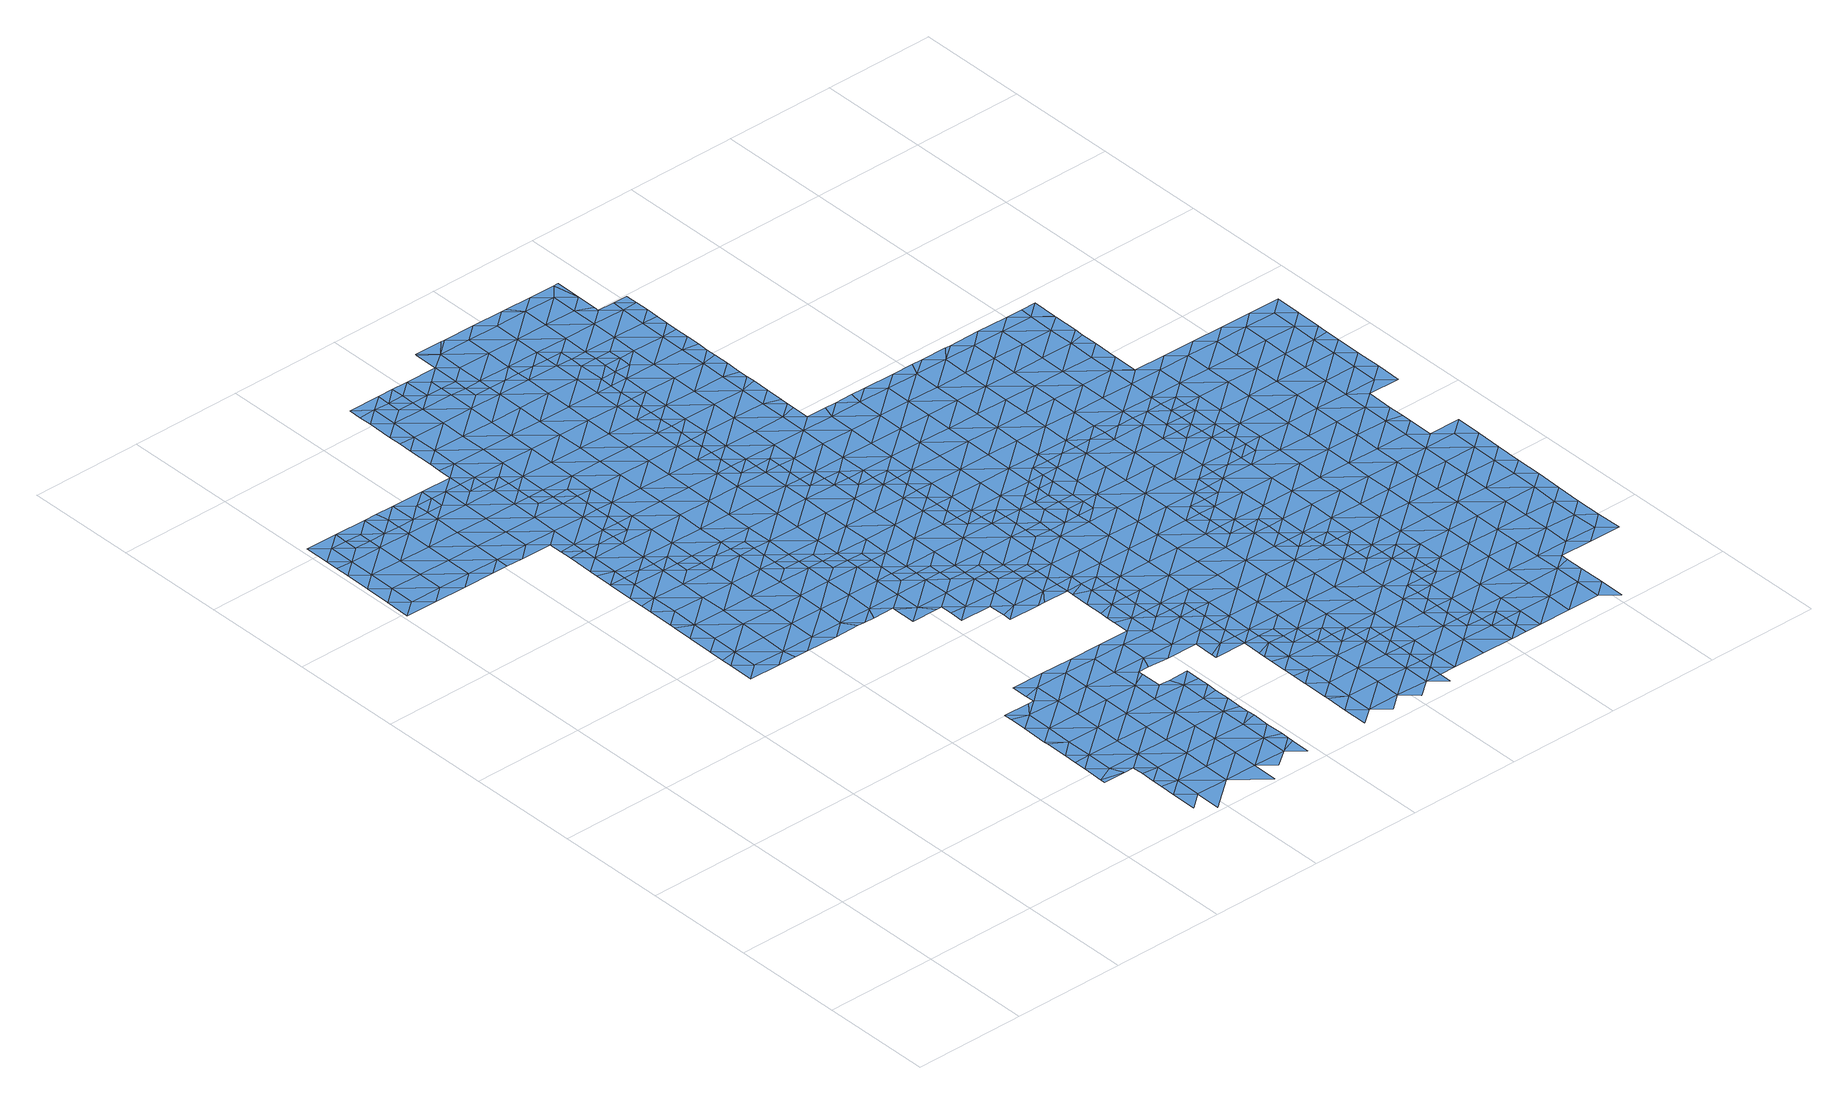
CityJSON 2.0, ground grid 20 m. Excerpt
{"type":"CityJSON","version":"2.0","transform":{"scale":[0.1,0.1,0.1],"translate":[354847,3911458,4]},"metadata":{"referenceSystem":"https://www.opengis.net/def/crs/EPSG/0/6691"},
"CityObjects":{
"waterbody1":{"type":"WaterBody","attributes":{"name":"7","class":"1140","function":"1","WaterBodyRiverFloodingRiskAttribute.description":"4","WaterBodyRiverFloodingRiskAttribute.rankOrg":"1","WaterBodyRiverFloodingRiskAttribute.adminType":"2","WaterBodyRiverFloodingRiskAttribute.scale":"L2"},"geometry":[{"type":"MultiSurface","lod":"1","boundaries":[[[0,1,2]],[[0,3,4]],[[1,5,2]],[[6,7,8]],[[1,0,4]],[[9,5,10]],[[9,2,5]],[[4,11,1]],[[10,12,13]],[[14,8,15]],[[13,12,16]],[[8,7,15]],[[17,14,15]],[[10,5,12]],[[18,5,1]],[[12,19,16]],[[16,19,20]],[[21,22,11]],[[18,1,11]],[[21,17,22]],[[17,15,22]],[[7,23,24]],[[18,11,22]],[[25,26,27]],[[25,20,26]],[[15,7,24]],[[20,19,26]],[[28,29,5]],[[30,22,15]],[[28,5,18]],[[12,29,19]],[[12,5,29]],[[26,31,27]],[[32,15,24]],[[19,33,26]],[[30,15,32]],[[34,31,26]],[[18,22,30]],[[35,28,18]],[[19,29,36]],[[33,19,36]],[[26,33,34]],[[37,32,24]],[[38,18,30]],[[39,29,28]],[[40,30,32]],[[18,38,35]],[[24,41,42]],[[43,44,45]],[[43,34,44]],[[37,24,42]],[[34,33,44]],[[46,38,30]],[[28,35,39]],[[36,29,47]],[[40,32,37]],[[40,46,30]],[[47,29,39]],[[48,44,33]],[[38,49,35]],[[33,36,50]],[[45,44,51]],[[46,49,38]],[[52,53,42]],[[49,39,35]],[[50,36,47]],[[42,54,37]],[[48,33,50]],[[51,44,48]],[[40,37,54]],[[55,50,47]],[[42,53,54]],[[54,56,40]],[[40,57,46]],[[39,49,58]],[[47,39,55]],[[56,57,40]],[[57,49,46]],[[39,58,55]],[[53,59,54]],[[51,48,60]],[[61,53,62]],[[63,50,55]],[[53,61,59]],[[59,64,54]],[[49,65,58]],[[48,50,66]],[[64,67,54]],[[54,67,56]],[[68,65,49]],[[66,50,63]],[[55,58,69]],[[65,69,58]],[[49,57,68]],[[60,48,66]],[[70,57,56]],[[71,56,67]],[[63,55,72]],[[55,69,73]],[[56,71,70]],[[70,74,57]],[[72,55,73]],[[57,75,68]],[[65,76,69]],[[75,57,74]],[[77,66,63]],[[78,65,68]],[[60,66,79]],[[80,81,82]],[[83,68,75]],[[63,72,84]],[[85,84,72]],[[65,86,76]],[[68,83,78]],[[82,87,88]],[[89,86,65]],[[89,65,78]],[[77,63,84]],[[82,81,90]],[[87,82,90]],[[79,66,77]],[[85,91,84]],[[81,92,90]],[[93,87,90]],[[77,94,79]],[[95,77,84]],[[90,92,93]],[[95,84,91]],[[96,93,92]],[[97,98,99]],[[92,100,96]],[[77,101,94]],[[101,77,95]],[[96,102,93]],[[95,91,103]],[[104,105,98]],[[100,106,96]],[[97,104,98]],[[105,104,107]],[[108,109,110]],[[108,94,109]],[[111,95,103]],[[112,113,114]],[[94,101,109]],[[115,116,107]],[[104,115,107]],[[110,117,118]],[[113,111,114]],[[119,120,121]],[[96,106,102]],[[109,117,110]],[[95,122,101]],[[118,117,123]],[[124,109,101]],[[106,119,125]],[[126,127,116]],[[119,121,125]],[[128,104,97]],[[115,126,116]],[[95,111,129]],[[113,129,111]],[[117,130,123]],[[123,130,131]],[[127,126,132]],[[122,124,101]],[[112,133,113]],[[102,106,134]],[[106,125,134]],[[121,135,125]],[[97,136,137]],[[138,139,132]],[[140,141,109]],[[109,141,117]],[[142,143,102]],[[140,109,124]],[[144,115,104]],[[126,138,132]],[[95,129,122]],[[145,131,146]],[[138,147,139]],[[142,102,134]],[[143,142,148]],[[146,131,130]],[[133,149,113]],[[150,129,113]],[[141,151,117]],[[152,130,117]],[[151,152,117]],[[97,137,128]],[[153,154,155]],[[156,126,115]],[[153,157,154]],[[150,113,149]],[[158,159,133]],[[158,147,159]],[[160,124,122]],[[157,161,154]],[[162,146,130]],[[147,138,159]],[[154,163,155]],[[164,148,142]],[[165,166,129]],[[163,167,168]],[[125,135,169]],[[170,162,130]],[[104,128,144]],[[129,150,165]],[[170,130,152]],[[168,155,163]],[[122,129,166]],[[134,125,171]],[[172,133,159]],[[161,173,154]],[[122,174,160]],[[169,135,175]],[[138,126,156]],[[176,177,137]],[[171,125,169]],[[178,174,122]],[[142,134,171]],[[115,144,156]],[[179,180,181]],[[182,183,184]],[[122,166,178]],[[159,138,185]],[[182,167,183]],[[137,186,128]],[[187,172,159]],[[188,179,181]],[[164,142,189]],[[180,190,181]],[[167,163,183]],[[181,191,188]],[[154,192,163]],[[175,193,169]],[[191,173,194]],[[142,195,189]],[[159,185,187]],[[128,186,144]],[[196,138,156]],[[194,188,191]],[[195,142,171]],[[197,198,199]],[[185,138,196]],[[197,184,198]],[[200,172,187]],[[190,201,181]],[[184,183,198]],[[154,173,192]],[[202,183,163]],[[198,203,199]],[[137,177,186]],[[204,203,205]],[[186,206,144]],[[204,199,203]],[[144,207,156]],[[208,185,196]],[[173,191,192]],[[209,196,156]],[[210,202,163]],[[201,211,181]],[[212,213,214]],[[206,207,144]],[[210,163,192]],[[215,216,217]],[[218,213,201]],[[169,193,219]],[[218,214,213]],[[183,220,198]],[[217,216,221]],[[222,215,217]],[[207,209,156]],[[223,205,224]],[[225,226,177]],[[171,169,227]],[[189,195,228]],[[205,203,224]],[[229,223,224]],[[226,230,177]],[[177,230,186]],[[213,211,201]],[[219,193,231]],[[232,233,196]],[[234,192,191]],[[227,169,219]],[[232,196,209]],[[195,171,227]],[[198,220,203]],[[235,222,217]],[[236,222,235]],[[191,181,237]],[[208,196,233]],[[238,236,235]],[[239,240,241]],[[221,242,217]],[[243,229,244]],[[230,245,186]],[[212,246,213]],[[237,181,211]],[[229,224,244]],[[220,183,202]],[[245,247,186]],[[186,247,206]],[[241,248,249]],[[231,250,219]],[[251,243,252]],[[195,253,228]],[[254,224,203]],[[255,238,235]],[[256,238,255]],[[252,243,244]],[[257,256,255]],[[258,209,207]],[[241,240,248]],[[195,227,253]],[[210,192,234]],[[246,259,213]],[[260,242,261]],[[262,263,206]],[[206,263,207]],[[213,259,211]],[[191,237,234]],[[210,264,202]],[[261,249,260]],[[265,203,220]],[[266,267,246]],[[206,247,262]],[[224,254,244]],[[266,257,267]],[[249,248,260]],[[268,269,270]],[[240,271,248]],[[257,255,267]],[[244,272,252]],[[217,242,273]],[[274,255,235]],[[267,259,246]],[[250,268,275]],[[276,277,207]],[[235,217,278]],[[227,219,279]],[[268,270,275]],[[203,265,254]],[[207,263,276]],[[219,250,279]],[[258,207,277]],[[210,234,264]],[[280,272,244]],[[248,281,260]],[[242,260,273]],[[254,280,244]],[[278,217,273]],[[274,267,255]],[[227,282,253]],[[228,253,283]],[[248,271,281]],[[250,275,279]],[[270,284,275]],[[285,273,260]],[[211,259,286]],[[237,211,287]],[[202,264,288]],[[220,202,289]],[[290,285,260]],[[290,260,281]],[[274,235,278]],[[227,279,291]],[[234,237,287]],[[271,292,281]],[[289,202,288]],[[265,220,289]],[[293,259,267]],[[211,286,287]],[[264,234,294]],[[282,227,291]],[[295,294,234]],[[280,296,272]],[[297,279,275]],[[271,298,292]],[[299,296,284]],[[283,253,282]],[[300,275,284]],[[299,272,296]],[[301,293,267]],[[264,302,288]],[[303,302,264]],[[303,264,294]],[[301,267,274]],[[304,280,254]],[[305,281,292]],[[295,234,287]],[[306,273,285]],[[259,307,286]],[[308,283,282]],[[265,289,309]],[[302,310,288]],[[254,265,304]],[[311,289,288]],[[312,274,278]],[[298,313,292]],[[300,284,296]],[[314,313,298]],[[313,305,292]],[[297,275,300]],[[278,273,312]],[[291,279,297]],[[311,288,310]],[[265,309,304]],[[285,315,306]],[[312,273,306]],[[313,316,305]],[[294,295,317]],[[318,301,274]],[[319,289,311]],[[259,293,307]],[[308,282,320]],[[312,321,274]],[[309,289,322]],[[287,286,323]],[[322,289,319]],[[280,304,324]],[[296,280,325]],[[326,320,282]],[[291,297,327]],[[321,318,274]],[[282,291,326]],[[315,328,306]],[[295,287,323]],[[309,329,304]],[[330,309,322]],[[331,328,315]],[[301,318,293]],[[286,307,323]],[[300,296,325]],[[317,295,332]],[[326,291,327]],[[280,324,325]],[[309,330,329]],[[328,333,306]],[[334,324,304]],[[295,335,332]],[[312,306,333]],[[336,334,304]],[[336,304,329]],[[318,337,293]],[[293,338,307]],[[295,323,335]],[[327,297,339]],[[300,325,340]],[[297,300,341]],[[337,338,293]],[[342,326,327]],[[324,343,325]],[[335,344,332]],[[345,327,339]],[[341,300,340]],[[324,334,346]],[[307,347,323]],[[343,324,346]],[[342,327,345]],[[348,349,350]],[[339,297,341]],[[320,326,351]],[[352,340,325]],[[350,353,348]],[[312,333,354]],[[342,351,326]],[[355,325,343]],[[353,356,348]],[[321,312,357]],[[341,358,339]],[[348,359,349]],[[352,325,355]],[[359,360,361]],[[335,362,344]],[[333,363,354]],[[361,349,359]],[[312,354,357]],[[340,364,341]],[[365,366,367]],[[307,338,347]],[[351,342,368]],[[356,369,348]],[[370,340,352]],[[318,321,371]],[[372,362,335]],[[367,366,373]],[[374,365,367]],[[335,323,372]],[[375,376,377]],[[340,370,364]],[[363,378,354]],[[379,380,381]],[[371,321,357]],[[337,318,371]],[[380,360,359]],[[379,360,380]],[[372,323,347]],[[382,374,367]],[[383,374,382]],[[358,341,384]],[[384,341,364]],[[337,385,338]],[[386,383,382]],[[384,387,358]],[[373,388,367]],[[389,390,369]],[[391,348,369]],[[348,392,359]],[[393,381,380]],[[389,376,390]],[[394,385,337]],[[378,395,354]],[[385,347,338]],[[396,397,398]],[[376,375,390]],[[399,386,382]],[[396,400,397]],[[394,337,371]],[[400,401,397]],[[359,402,380]],[[403,382,367]],[[391,369,390]],[[404,388,405]],[[380,406,393]],[[407,362,372]],[[408,399,382]],[[404,398,397]],[[405,398,404]],[[409,395,378]],[[357,354,410]],[[385,411,347]],[[401,412,397]],[[348,391,392]],[[413,403,367]],[[367,388,413]],[[402,406,380]],[[414,415,416]],[[371,357,410]],[[417,415,418]],[[411,419,347]],[[417,416,415]],[[354,395,410]],[[419,407,372]],[[371,420,394]],[[388,404,413]],[[372,347,419]],[[359,392,402]],[[382,403,408]],[[415,421,418]],[[390,375,422]],[[409,423,395]],[[424,421,412]],[[424,418,421]],[[425,371,410]],[[391,390,422]],[[414,426,415]],[[394,427,385]],[[375,428,422]],[[391,429,392]],[[402,430,406]],[[397,412,431]],[[422,429,391]],[[432,413,404]],[[433,430,434]],[[420,371,425]],[[420,427,394]],[[423,435,395]],[[433,406,430]],[[404,397,436]],[[385,427,411]],[[437,408,438]],[[395,439,410]],[[419,440,407]],[[412,421,431]],[[408,403,438]],[[441,437,438]],[[442,402,392]],[[443,421,415]],[[397,431,436]],[[444,426,445]],[[446,403,413]],[[447,415,426]],[[445,434,444]],[[448,441,438]],[[449,435,423]],[[450,419,411]],[[434,430,444]],[[451,392,429]],[[432,404,436]],[[452,430,402]],[[446,438,403]],[[421,443,431]],[[453,450,411]],[[447,426,444]],[[395,435,439]],[[442,392,451]],[[440,419,454]],[[425,410,455]],[[425,456,420]],[[443,415,447]],[[411,427,453]],[[446,413,432]],[[457,444,430]],[[422,428,458]],[[459,436,431]],[[448,438,460]],[[449,461,435]],[[455,410,439]],[[443,462,431]],[[419,450,454]],[[446,463,438]],[[420,456,427]],[[452,402,442]],[[428,464,458]],[[462,459,431]],[[459,432,436]],[[438,463,460]],[[429,422,465]],[[435,466,439]],[[425,455,456]],[[465,422,458]],[[451,429,465]],[[466,435,461]],[[447,444,457]],[[427,467,453]],[[430,452,457]],[[468,458,464]],[[469,446,432]],[[470,454,450]],[[457,471,447]],[[472,468,464]],[[473,467,427]],[[447,474,443]],[[475,460,463]],[[473,427,456]],[[476,477,451]],[[453,478,450]],[[479,469,432]],[[469,463,446]],[[466,461,480]],[[451,465,476]],[[479,432,459]],[[442,451,477]],[[442,481,452]],[[482,465,458]],[[468,482,458]],[[443,483,462]],[[455,484,456]],[[463,485,475]],[[439,466,486]],[[477,481,442]],[[455,439,484]],[[470,450,487]],[[447,471,474]],[[480,488,466]],[[484,439,486]],[[452,489,457]],[[490,476,465]],[[491,485,463]],[[492,493,494]],[[493,495,496]],[[456,497,473]],[[498,490,465]],[[453,467,478]],[[496,494,493]],[[487,450,478]],[[465,482,498]],[[499,471,457]],[[443,474,483]],[[491,463,469]],[[459,462,500]],[[501,486,466]],[[497,456,484]],[[502,495,493]],[[489,499,457]],[[490,503,476]],[[479,459,500]],[[452,481,489]],[[492,504,493]],[[462,483,500]],[[476,505,477]],[[491,506,485]],[[466,488,507]],[[508,509,473]],[[510,487,478]],[[511,507,488]],[[512,485,506]],[[505,481,477]],[[473,497,508]],[[474,471,499]],[[467,473,509]],[[504,513,493]],[[467,514,478]],[[515,512,506]],[[502,493,513]],[[506,516,515]],[[509,514,467]],[[479,500,517]],[[466,507,501]],[[469,479,518]],[[519,503,490]],[[520,516,504]],[[505,476,503]],[[520,515,516]],[[484,486,521]],[[514,510,478]],[[491,469,518]],[[511,522,507]],[[479,517,518]],[[505,523,481]],[[497,484,521]],[[481,524,489]],[[474,499,525]],[[516,526,504]],[[483,474,527]],[[486,501,521]],[[513,504,526]],[[528,517,500]],[[474,525,527]],[[529,491,518]],[[530,531,497]],[[506,532,516]],[[500,483,528]],[[533,501,507]],[[506,491,532]],[[534,535,522]],[[535,513,526]],[[534,513,535]],[[497,521,530]],[[499,489,524]],[[508,497,531]],[[508,536,509]],[[537,521,501]],[[528,483,527]],[[481,523,524]],[[532,491,529]],[[538,503,519]],[[539,533,507]],[[503,540,505]],[[541,518,517]],[[524,542,499]],[[507,522,539]],[[536,514,509]],[[533,537,501]],[[543,530,521]],[[510,514,544]],[[522,535,539]],[[545,521,537]],[[546,517,528]],[[536,508,531]],[[525,499,547]],[[525,548,527]],[[549,535,526]],[[518,550,529]],[[516,532,551]],[[526,516,552]],[[521,545,543]],[[540,553,505]],[[547,499,542]],[[503,538,540]],[[541,517,546]],[[552,516,551]],[[549,539,535]],[[523,505,553]],[[523,554,524]],[[555,532,529]],[[527,556,528]],[[538,519,557]],[[531,530,558]],[[530,543,558]],[[544,514,559]],[[533,560,537]],[[514,536,559]],[[548,556,527]],[[550,518,541]],[[525,547,548]],[[549,526,552]],[[561,562,531]],[[561,531,558]],[[559,563,544]],[[538,564,540]],[[532,565,551]],[[536,531,562]],[[542,524,554]],[[564,538,557]],[[546,528,556]],[[523,553,554]],[[555,529,550]],[[566,547,542]],[[567,568,539]],[[551,565,552]],[[567,539,549]],[[564,569,540]],[[546,570,541]],[[568,560,533]],[[559,536,571]],[[533,539,568]],[[536,562,571]],[[553,540,569]],[[565,532,555]],[[572,573,559]],[[572,559,571]],[[542,554,574]],[[547,575,548]],[[546,556,576]],[[541,577,550]],[[563,559,573]],[[552,578,549]],[[553,579,554]],[[566,542,574]],[[566,575,547]],[[570,577,541]],[[553,569,579]],[[548,575,556]],[[546,576,570]],[[550,577,555]],[[580,552,565]],[[549,578,567]],[[554,581,574]],[[556,582,576]],[[578,552,580]],[[554,579,581]],[[583,560,568]],[[575,584,556]],[[585,568,567]],[[577,586,555]],[[581,587,574]],[[555,588,565]],[[589,570,576]],[[582,589,576]],[[574,587,566]],[[556,584,582]],[[586,588,555]],[[588,580,565]],[[590,585,567]],[[590,567,578]],[[591,575,566]],[[592,577,570]],[[593,570,589]],[[566,587,591]],[[592,570,593]],[[594,584,575]],[[583,568,585]],[[588,595,580]],[[591,594,575]],[[580,596,578]],[[597,586,577]],[[592,597,577]],[[595,596,580]],[[582,584,598]],[[578,599,590]],[[596,599,578]],[[600,583,585]],[[584,594,598]],[[590,601,585]],[[586,597,602]],[[599,601,590]],[[588,586,603]],[[601,600,585]],[[586,602,603]],[[597,604,602]],[[595,588,605]],[[588,603,605]],[[606,599,596]],[[596,595,607]],[[604,608,602]],[[602,608,603]],[[607,606,596]],[[595,605,607]],[[599,606,601]],[[608,609,603]],[[600,601,610]],[[605,603,609]],[[611,607,605]],[[601,612,610]],[[611,605,609]],[[601,606,612]],[[613,606,607]],[[614,613,607]],[[614,607,611]],[[615,612,606]],[[616,610,612]],[[615,606,613]],[[615,616,612]]]}]},
"waterbody2":{"type":"WaterBody","attributes":{"name":"7","class":"1140","function":"1","WaterBodyRiverFloodingRiskAttribute.description":"4","WaterBodyRiverFloodingRiskAttribute.rankOrg":"2","WaterBodyRiverFloodingRiskAttribute.adminType":"2","WaterBodyRiverFloodingRiskAttribute.scale":"L2"},"geometry":[{"type":"MultiSurface","lod":"1","boundaries":[[[617,618,619]],[[617,620,621]],[[617,621,618]],[[622,623,619]],[[624,619,623]],[[625,626,627]],[[628,625,627]],[[629,624,623]],[[618,622,619]],[[623,630,628]],[[628,629,623]],[[627,629,628]],[[631,629,627]],[[626,632,631]],[[627,626,631]],[[622,630,623]],[[633,622,618]],[[618,621,633]]]}]},
"waterbody3":{"type":"WaterBody","attributes":{"name":"7","class":"1140","function":"1","WaterBodyRiverFloodingRiskAttribute.description":"4","WaterBodyRiverFloodingRiskAttribute.rankOrg":"1","WaterBodyRiverFloodingRiskAttribute.adminType":"2","WaterBodyRiverFloodingRiskAttribute.scale":"L2"},"geometry":[{"type":"MultiSurface","lod":"1","boundaries":[[[634,635,636]],[[637,638,639]],[[638,637,640]],[[641,642,643]],[[642,644,645]],[[646,645,647]],[[648,647,645]],[[649,650,651]],[[651,650,633]],[[652,653,654]],[[654,653,655]],[[654,655,656]],[[657,656,658]],[[659,656,657]],[[656,659,660]],[[656,660,661]],[[660,662,661]],[[624,629,662]],[[662,619,624]],[[619,662,663]],[[664,663,662]],[[665,666,663]],[[665,663,664]],[[667,665,664]],[[665,667,668]],[[644,669,645]],[[667,670,668]],[[670,667,671]],[[670,671,672]],[[671,673,672]],[[674,671,667]],[[673,671,675]],[[676,677,678]],[[676,678,679]],[[636,680,678]],[[680,636,681]],[[682,681,636]],[[683,684,680]],[[680,684,639]],[[680,639,685]],[[685,639,686]],[[685,686,643]],[[685,643,666]],[[666,643,646]],[[646,643,645]],[[687,671,674]],[[659,687,674]],[[688,687,659]],[[689,687,688]],[[690,652,654]],[[626,625,690]],[[691,689,688]],[[636,677,634]],[[625,692,690]],[[692,652,690]],[[633,621,651]],[[651,647,649]],[[669,648,645]],[[646,647,651]],[[642,645,643]],[[663,666,646]],[[666,668,685]],[[643,686,641]],[[638,686,639]],[[637,639,684]],[[680,681,683]],[[636,635,682]],[[636,678,677]],[[693,676,679]],[[675,671,687]],[[668,666,665]],[[661,662,629]],[[664,662,660]],[[621,620,651]],[[620,646,651]],[[663,646,620]],[[663,620,617]],[[663,617,619]],[[631,661,629]],[[631,632,661]],[[632,626,690]],[[690,654,632]],[[632,654,661]],[[654,656,661]],[[674,664,660]],[[674,660,659]],[[659,657,688]],[[656,655,658]],[[675,687,689]],[[664,674,667]],[[694,691,695]],[[695,696,694]],[[668,697,685]],[[670,672,698]],[[670,698,697]],[[670,697,668]],[[679,678,698]],[[698,678,697]],[[680,697,678]],[[680,685,697]],[[658,696,657]],[[657,696,695]],[[695,688,657]],[[695,691,688]]]}]},
"waterbody4":{"type":"WaterBody","attributes":{"name":"7","class":"1140","function":"1","WaterBodyRiverFloodingRiskAttribute.description":"4","WaterBodyRiverFloodingRiskAttribute.rankOrg":"2","WaterBodyRiverFloodingRiskAttribute.adminType":"2","WaterBodyRiverFloodingRiskAttribute.scale":"L2"},"geometry":[{"type":"MultiSurface","lod":"1","boundaries":[[[699,700,701]],[[701,700,702]],[[700,699,703]],[[704,693,702]],[[704,702,700]],[[703,705,700]],[[676,693,704]],[[706,704,700]],[[677,676,704]],[[700,705,706]],[[706,707,704]],[[706,705,708]],[[677,704,707]],[[708,709,706]],[[634,677,707]],[[710,711,712]],[[709,713,706]],[[714,707,706]],[[647,715,649]],[[709,711,716]],[[713,714,706]],[[711,710,716]],[[650,649,715]],[[634,707,635]],[[647,648,715]],[[716,713,709]],[[715,717,650]],[[718,717,719]],[[718,650,717]],[[710,720,716]],[[707,714,635]],[[686,638,641]],[[648,669,715]],[[721,722,719]],[[723,642,641]],[[721,719,717]],[[716,724,713]],[[641,638,723]],[[725,726,722]],[[723,727,642]],[[715,728,717]],[[727,669,644]],[[682,635,729]],[[644,642,727]],[[635,714,729]],[[725,722,721]],[[681,682,729]],[[716,720,724]],[[638,640,723]],[[730,726,725]],[[731,724,720]],[[715,669,728]],[[732,733,730]],[[717,734,721]],[[683,735,684]],[[683,681,735]],[[681,729,735]],[[732,730,725]],[[736,737,713]],[[669,727,728]],[[714,737,729]],[[723,738,727]],[[713,724,736]],[[734,717,728]],[[733,739,740]],[[714,713,737]],[[741,725,721]],[[732,739,733]],[[637,742,640]],[[742,684,735]],[[637,684,742]],[[743,744,745]],[[740,739,746]],[[731,747,724]],[[748,735,729]],[[723,640,738]],[[745,749,750]],[[751,728,727]],[[721,734,752]],[[745,744,749]],[[640,742,738]],[[739,88,746]],[[724,753,736]],[[751,734,728]],[[732,80,739]],[[748,729,737]],[[732,725,741]],[[754,742,735]],[[755,727,738]],[[756,757,747]],[[753,724,747]],[[756,750,757]],[[721,752,741]],[[750,749,757]],[[741,758,732]],[[744,759,749]],[[760,754,735]],[[751,727,755]],[[82,88,739]],[[732,758,80]],[[739,80,82]],[[753,747,757]],[[735,748,760]],[[761,762,763]],[[759,764,749]],[[738,742,754]],[[752,734,765]],[[762,766,759]],[[738,767,755]],[[736,753,768]],[[737,736,769]],[[754,767,738]],[[734,751,765]],[[765,770,752]],[[81,80,758]],[[757,749,764]],[[762,761,766]],[[748,737,769]],[[771,760,748]],[[766,764,759]],[[772,753,757]],[[736,768,769]],[[773,751,755]],[[774,775,776]],[[741,752,777]],[[761,778,766]],[[779,772,757]],[[780,781,776]],[[782,773,755]],[[753,772,768]],[[773,765,751]],[[758,741,777]],[[757,764,779]],[[782,755,767]],[[81,758,92]],[[748,769,771]],[[752,770,777]],[[777,783,758]],[[776,775,780]],[[784,785,760]],[[786,787,778]],[[788,766,778]],[[758,783,92]],[[766,789,764]],[[787,781,780]],[[786,781,787]],[[772,790,768]],[[768,791,769]],[[760,771,784]],[[754,760,785]],[[773,792,765]],[[775,793,780]],[[765,794,770]],[[790,791,768]],[[767,754,785]],[[767,795,782]],[[788,778,787]],[[796,797,798]],[[770,799,777]],[[100,92,783]],[[793,800,780]],[[766,788,789]],[[797,801,793]],[[794,765,792]],[[771,802,784]],[[779,764,803]],[[771,769,802]],[[783,777,120]],[[767,785,795]],[[119,100,783]],[[797,796,801]],[[803,764,789]],[[801,800,793]],[[804,805,782]],[[806,790,772]],[[805,792,773]],[[769,791,802]],[[799,770,794]],[[787,780,807]],[[787,808,788]],[[119,783,120]],[[772,779,809]],[[782,795,804]],[[120,777,799]],[[773,782,805]],[[796,810,801]],[[809,806,772]],[[100,119,106]],[[780,800,807]],[[811,812,784]],[[779,803,809]],[[790,806,791]],[[813,794,792]],[[784,802,811]],[[785,784,812]],[[814,815,816]],[[121,120,799]],[[789,788,808]],[[810,817,801]],[[787,807,808]],[[795,785,812]],[[816,818,810]],[[819,813,792]],[[802,791,157]],[[795,820,804]],[[819,792,805]],[[812,820,795]],[[816,815,818]],[[821,809,803]],[[153,155,802]],[[802,155,811]],[[818,817,810]],[[802,157,153]],[[822,791,806]],[[800,801,823]],[[799,794,813]],[[789,808,824]],[[157,791,822]],[[803,789,821]],[[825,805,804]],[[121,799,135]],[[180,806,809]],[[815,826,818]],[[155,168,811]],[[167,812,811]],[[807,800,823]],[[821,789,824]],[[168,167,811]],[[146,827,145]],[[801,817,823]],[[828,145,827]],[[829,180,809]],[[807,830,808]],[[831,804,820]],[[832,828,827]],[[161,157,822]],[[833,799,813]],[[135,799,833]],[[179,188,806]],[[182,184,812]],[[812,184,820]],[[140,834,141]],[[806,180,179]],[[140,124,834]],[[825,804,831]],[[819,805,825]],[[812,167,182]],[[822,806,188]],[[835,832,836]],[[807,823,837]],[[808,838,824]],[[834,124,160]],[[809,821,829]],[[839,813,819]],[[173,161,822]],[[832,827,836]],[[826,835,836]],[[146,162,827]],[[188,194,822]],[[840,841,818]],[[834,842,141]],[[843,150,149]],[[830,807,837]],[[175,135,833]],[[818,826,840]],[[194,173,822]],[[842,152,151]],[[197,199,820]],[[820,199,831]],[[149,133,843]],[[151,141,842]],[[817,818,841]],[[820,184,197]],[[839,833,813]],[[843,133,172]],[[190,180,829]],[[844,819,825]],[[160,174,834]],[[826,836,840]],[[823,216,837]],[[823,817,841]],[[199,204,831]],[[821,214,829]],[[838,808,830]],[[204,205,831]],[[831,205,825]],[[165,150,845]],[[846,827,162]],[[847,152,842]],[[170,152,847]],[[839,819,844]],[[150,843,845]],[[166,165,845]],[[821,824,848]],[[172,200,843]],[[175,833,193]],[[162,170,847]],[[214,218,829]],[[829,201,190]],[[846,849,827]],[[215,222,837]],[[823,850,216]],[[215,837,216]],[[218,201,829]],[[848,824,838]],[[821,848,214]],[[850,823,841]],[[178,851,174]],[[834,852,842]],[[830,837,222]],[[223,229,825]],[[178,166,851]],[[836,827,849]],[[846,162,847]],[[825,205,223]],[[166,845,851]],[[844,825,229]],[[853,833,839]],[[200,854,843]],[[840,239,841]],[[834,174,855]],[[193,833,853]],[[856,845,843]],[[236,238,830]],[[857,200,187]],[[236,830,222]],[[187,185,857]],[[838,830,238]],[[243,251,844]],[[840,836,858]],[[221,216,850]],[[239,241,841]],[[844,229,243]],[[185,208,857]],[[174,851,855]],[[212,214,848]],[[854,856,843]],[[839,844,251]],[[847,842,852]],[[241,249,841]],[[841,249,850]],[[857,854,200]],[[858,836,849]],[[840,858,239]],[[859,851,845]],[[256,257,838]],[[834,855,852]],[[231,193,853]],[[256,838,238]],[[848,838,257]],[[242,221,850]],[[208,233,857]],[[848,246,212]],[[853,839,269]],[[261,242,850]],[[839,251,269]],[[851,859,855]],[[266,246,848]],[[850,249,261]],[[860,849,846]],[[848,257,266]],[[847,852,861]],[[846,847,862]],[[268,250,853]],[[240,239,858]],[[268,853,269]],[[231,853,250]],[[859,845,856]],[[233,863,857]],[[864,852,855]],[[862,847,861]],[[862,860,846]],[[865,854,857]],[[860,858,849]],[[258,866,209]],[[226,867,230]],[[232,209,866]],[[269,251,868]],[[233,232,866]],[[251,252,868]],[[867,869,230]],[[866,863,233]],[[854,865,856]],[[245,869,247]],[[270,269,868]],[[870,861,852]],[[240,858,271]],[[245,230,869]],[[855,859,864]],[[860,871,858]],[[258,277,866]],[[252,299,868]],[[865,857,863]],[[872,870,852]],[[272,299,252]],[[858,871,271]],[[873,859,856]],[[872,852,864]],[[262,874,263]],[[875,862,861]],[[262,247,874]],[[865,876,856]],[[270,868,299]],[[247,869,874]],[[866,877,863]],[[867,878,869]],[[284,270,299]],[[879,860,862]],[[276,263,880]],[[859,881,864]],[[263,874,880]],[[277,276,880]],[[298,271,871]],[[866,277,877]],[[882,874,869]],[[875,861,870]],[[875,879,862]],[[856,876,873]],[[877,883,863]],[[290,281,305]],[[860,884,871]],[[277,880,877]],[[315,285,290]],[[871,314,298]],[[865,863,883]],[[867,885,878]],[[872,864,881]],[[874,882,880]],[[886,876,865]],[[859,873,881]],[[290,305,887]],[[883,888,865]],[[884,314,871]],[[315,290,887]],[[882,869,878]],[[888,886,865]],[[870,872,889]],[[890,877,880]],[[305,316,887]],[[870,891,875]],[[860,879,884]],[[872,881,889]],[[331,315,887]],[[885,892,878]],[[316,331,887]],[[893,880,882]],[[891,870,889]],[[884,894,314]],[[873,876,895]],[[313,314,894]],[[890,896,877]],[[896,888,883]],[[895,876,886]],[[881,873,895]],[[882,878,353]],[[880,893,890]],[[316,313,894]],[[883,877,896]],[[897,331,316]],[[349,893,882]],[[894,897,316]],[[895,898,881]],[[881,899,889]],[[875,891,900]],[[879,875,901]],[[350,349,882]],[[879,902,884]],[[882,353,350]],[[903,878,892]],[[353,878,903]],[[891,889,366]],[[875,900,901]],[[896,904,888]],[[349,361,893]],[[888,905,886]],[[360,890,893]],[[884,902,894]],[[897,906,331]],[[361,360,893]],[[328,906,333]],[[328,331,906]],[[904,905,888]],[[365,374,891]],[[899,881,898]],[[365,891,366]],[[886,905,895]],[[356,353,903]],[[376,903,892]],[[900,891,374]],[[879,901,902]],[[366,889,899]],[[377,376,892]],[[379,381,890]],[[386,901,900]],[[363,333,906]],[[379,890,360]],[[383,386,900]],[[383,900,374]],[[896,890,381]],[[898,895,400]],[[369,356,903]],[[905,907,895]],[[373,366,899]],[[389,369,903]],[[894,902,908]],[[897,894,909]],[[903,376,389]],[[396,398,898]],[[898,398,899]],[[906,378,363]],[[898,400,396]],[[909,910,897]],[[400,895,907]],[[894,908,909]],[[416,905,904]],[[911,901,386]],[[910,378,906]],[[906,897,910]],[[912,913,896]],[[405,388,899]],[[896,381,912]],[[405,899,398]],[[902,901,911]],[[373,899,388]],[[913,416,904]],[[904,896,913]],[[401,400,907]],[[416,417,905]],[[417,418,905]],[[905,418,907]],[[381,393,912]],[[911,386,399]],[[418,424,907]],[[902,911,914]],[[908,902,915]],[[409,378,910]],[[424,412,907]],[[393,406,912]],[[401,907,412]],[[399,408,911]],[[414,416,913]],[[902,914,915]],[[406,433,912]],[[909,908,916]],[[433,434,912]],[[912,434,913]],[[910,423,409]],[[437,441,911]],[[911,441,914]],[[916,908,915]],[[910,909,916]],[[911,408,437]],[[426,414,913]],[[917,423,910]],[[916,917,910]],[[445,426,913]],[[913,434,445]],[[441,918,914]],[[914,919,915]],[[449,423,917]],[[918,441,448]],[[916,915,919]],[[914,918,919]],[[920,917,916]],[[461,449,917]],[[448,460,918]],[[921,920,916]],[[921,916,919]],[[461,917,920]],[[922,923,918]],[[918,460,922]],[[921,919,494]],[[919,918,923]],[[480,461,920]],[[494,496,921]],[[495,920,921]],[[496,495,921]],[[460,475,922]],[[494,919,923]],[[475,512,922]],[[488,920,495]],[[480,920,488]],[[485,512,475]],[[492,494,923]],[[512,515,922]],[[924,488,495]],[[923,922,515]],[[502,924,495]],[[515,520,923]],[[923,504,492]],[[520,504,923]],[[511,488,924]],[[502,513,924]],[[924,522,511]],[[534,522,924]],[[534,924,513]]]}]},
"waterbody5":{"type":"WaterBody","attributes":{"name":"7","class":"1140","function":"1","WaterBodyRiverFloodingRiskAttribute.description":"4","WaterBodyRiverFloodingRiskAttribute.rankOrg":"1","WaterBodyRiverFloodingRiskAttribute.adminType":"2","WaterBodyRiverFloodingRiskAttribute.scale":"L2"},"geometry":[{"type":"MultiSurface","lod":"1","boundaries":[[[744,743,925]],[[926,925,743]],[[926,743,927]],[[928,926,927]],[[926,928,929]],[[929,928,930]],[[929,930,931]],[[931,930,932]],[[932,930,933]],[[932,933,934]],[[934,933,935]],[[934,935,936]],[[936,935,937]],[[938,936,937]],[[939,935,940]],[[941,942,943]],[[944,945,946]],[[947,948,945]],[[949,950,947]],[[950,951,952]],[[951,953,954]],[[955,956,954]],[[957,958,956]],[[947,798,948]],[[952,814,816]],[[815,835,826]],[[835,815,959]],[[828,958,145]],[[145,958,957]],[[828,832,958]],[[954,956,958]],[[951,814,952]],[[815,814,959]],[[951,959,814]],[[951,954,959]],[[959,954,958]],[[959,958,832]],[[959,832,835]],[[816,810,796]],[[816,796,952]],[[950,952,947]],[[947,952,798]],[[796,798,952]],[[798,797,948]],[[946,960,961]],[[946,962,960]],[[945,962,946]],[[962,945,948]],[[962,948,774]],[[962,774,963]],[[776,963,774]],[[776,781,963]],[[775,774,948]],[[797,775,948]],[[797,793,775]],[[756,747,731]],[[731,720,964]],[[703,699,965]],[[703,965,705]],[[705,965,966]],[[967,712,939]],[[708,705,966]],[[708,966,709]],[[711,709,966]],[[939,940,967]],[[756,731,964]],[[964,750,756]],[[745,750,927]],[[927,750,964]],[[940,927,964]],[[940,964,967]],[[964,720,967]],[[710,967,720]],[[710,712,967]],[[966,712,711]],[[712,966,939]],[[939,966,937]],[[937,966,965]],[[968,969,937]],[[965,968,937]],[[699,968,965]],[[970,955,954]],[[954,953,970]],[[950,953,951]],[[953,950,971]],[[971,950,972]],[[972,950,949]],[[949,947,945]],[[949,945,973]],[[973,945,974]],[[944,974,945]],[[975,943,976]],[[977,978,979]],[[942,976,943]],[[980,981,982]],[[983,934,984]],[[981,934,982]],[[982,934,983]],[[978,977,980]],[[980,977,981]],[[932,981,977]],[[985,932,977]],[[985,977,942]],[[942,977,976]],[[976,977,979]],[[976,979,975]],[[941,986,942]],[[986,987,942]],[[942,987,931]],[[988,931,987]],[[987,989,988]],[[990,989,987]],[[991,989,990]],[[992,989,991]],[[960,989,992]],[[993,989,960]],[[963,993,960]],[[963,994,993]],[[993,994,995]],[[993,995,988]],[[995,929,988]],[[929,995,925]],[[763,925,995]],[[763,762,925]],[[761,763,994]],[[938,984,936]],[[969,938,937]],[[937,935,939]],[[786,761,994]],[[786,994,781]],[[984,934,936]],[[933,940,935]],[[981,932,934]],[[930,928,933]],[[931,932,985]],[[929,931,988]],[[929,925,926]],[[933,928,940]],[[928,927,940]],[[743,745,927]],[[762,744,925]],[[762,759,744]],[[778,761,786]],[[781,994,963]],[[994,763,995]],[[993,988,989]],[[962,963,960]],[[961,960,992]],[[986,990,987]],[[931,985,942]]]}]}
},
"vertices":[
[502,177,7],[531,190,7],[503,214,7],[502,168,7],[541,167,7],[532,237,7],[557,28,8],[585,51,8],[557,75,8],[503,236,7],[504,260,7],[559,167,7],[532,283,7],[504,300,7],[558,102,8],[586,97,8],[504,306,7],[558,121,8],[588,190,7],[533,329,7],[505,353,7],[559,146,8],[587,143,8],[585,5,8],[642,50,8],[506,385,7],[534,375,7],[506,399,7],[588,236,7],[589,282,7],[644,142,8],[552,398,7],[643,96,8],[591,374,7],[563,398,7],[645,235,7],[590,328,7],[700,95,8],[645,189,7],[646,281,7],[701,142,8],[698,3,8],[699,49,8],[563,414,7],[591,421,7],[563,444,7],[701,188,7],[647,327,7],[648,420,7],[702,234,7],[648,374,7],[620,443,7],[727,26,8],[756,48,8],[757,94,8],[704,326,7],[757,141,8],[758,187,7],[703,280,7],[785,71,8],[677,442,7],[784,59,8],[784,25,8],[704,373,7],[785,84,8],[760,279,7],[705,419,7],[785,117,8],[759,233,7],[732,303,7],[786,163,7],[786,148,8],[732,349,7],[732,340,7],[786,181,7],[787,209,7],[752,302,7],[762,418,7],[788,256,7],[734,441,7],[355,1603,6],[383,1603,6],[355,1626,6],[787,236,7],[761,372,7],[751,349,7],[788,302,7],[383,1649,6],[356,1649,6],[788,277,7],[384,1626,6],[789,348,6],[412,1602,6],[412,1649,6],[791,441,6],[818,371,6],[440,1625,6],[926,45,7],[898,69,7],[898,23,7],[440,1602,6],[819,417,6],[469,1648,6],[844,347,6],[927,92,7],[899,107,7],[468,1601,6],[899,115,7],[791,471,6],[819,463,6],[791,487,6],[846,347,6],[845,301,6],[874,324,6],[845,310,6],[928,138,7],[900,161,6],[820,509,6],[792,502,6],[468,1578,6],[468,1555,6],[496,1555,6],[875,416,6],[792,533,6],[847,440,6],[496,1578,6],[929,184,6],[900,187,6],[984,91,7],[875,370,6],[821,556,6],[793,567,6],[901,208,6],[902,300,6],[497,1624,6],[525,1554,6],[954,22,7],[983,45,7],[929,230,6],[901,237,6],[848,463,6],[848,486,6],[498,1670,6],[470,1691,6],[985,137,7],[793,579,6],[821,579,6],[901,254,6],[470,1694,6],[902,323,6],[903,346,6],[849,509,6],[849,532,6],[632,1160,6],[660,1159,6],[632,1183,6],[985,183,6],[631,1137,6],[901,266,6],[930,277,6],[876,439,6],[660,1136,6],[850,578,6],[661,1205,6],[520,1693,6],[903,369,6],[904,393,6],[633,1229,6],[633,1206,6],[553,1577,6],[849,555,6],[554,1623,6],[930,300,6],[688,1136,6],[904,439,6],[553,1554,6],[1011,21,6],[1040,44,6],[904,416,6],[687,1066,6],[687,1043,6],[715,1066,6],[633,1252,6],[662,1252,6],[634,1275,6],[958,253,6],[1041,90,6],[958,276,6],[687,1089,6],[527,1693,6],[715,1043,6],[716,1112,6],[717,1158,6],[581,1553,6],[688,1113,6],[555,1669,6],[986,229,6],[634,1298,6],[662,1298,6],[634,1321,6],[959,299,6],[744,1042,6],[718,1251,6],[663,1344,6],[635,1345,6],[635,1368,6],[1041,136,6],[1042,182,6],[986,252,6],[1014,206,6],[718,1204,6],[772,1065,6],[771,996,6],[772,1019,6],[743,996,6],[797,833,6],[797,810,6],[825,833,6],[743,1019,6],[610,1576,6],[719,1297,6],[825,810,6],[797,856,6],[636,1391,6],[664,1390,6],[1068,20,6],[1068,43,6],[611,1622,6],[584,1692,6],[636,1414,6],[1069,66,6],[610,1553,6],[1015,229,6],[1015,252,6],[774,1157,6],[826,879,6],[798,880,6],[773,1111,6],[798,903,6],[852,717,6],[880,716,6],[852,740,6],[853,809,6],[636,1437,6],[665,1436,6],[1069,89,6],[800,995,6],[1069,112,6],[881,740,6],[853,763,6],[638,1552,6],[637,1460,6],[665,1460,6],[612,1668,6],[721,1389,6],[827,925,6],[798,926,6],[799,949,6],[1043,205,6],[828,1018,6],[881,786,6],[853,786,6],[1070,136,6],[1070,159,6],[775,1204,6],[720,1343,6],[799,972,6],[828,972,6],[638,1529,6],[637,1506,6],[666,1506,6],[909,716,6],[693,1459,6],[882,832,6],[884,924,6],[666,1529,6],[1071,182,6],[1071,205,6],[883,878,6],[667,1575,6],[721,1436,6],[909,762,6],[668,1668,6],[640,1691,6],[694,1505,6],[910,808,6],[829,1064,6],[830,1110,6],[775,1250,6],[776,1296,6],[910,785,6],[668,1621,6],[937,739,6],[885,1017,6],[803,1180,6],[831,1156,6],[722,1482,6],[724,1574,6],[937,716,6],[694,1482,6],[723,1528,6],[884,971,6],[803,1226,6],[803,1212,6],[778,1388,6],[938,762,6],[939,831,6],[886,1063,6],[650,1691,6],[777,1342,6],[804,1240,6],[804,1272,6],[940,877,6],[966,738,6],[966,715,6],[939,808,6],[966,761,6],[838,1179,6],[941,970,6],[805,1303,6],[697,1690,6],[940,924,6],[805,1319,6],[887,1109,6],[778,1435,6],[779,1481,6],[725,1667,6],[724,1620,6],[967,831,6],[806,1365,6],[805,1335,6],[967,808,6],[859,1179,6],[968,854,6],[806,1411,6],[887,1156,6],[806,1393,6],[942,1016,6],[943,1062,6],[752,1597,6],[780,1527,6],[781,1573,6],[753,1643,6],[807,1457,6],[892,1179,6],[753,1607,6],[807,1431,6],[943,1108,6],[1212,133,6],[1184,157,6],[1183,134,6],[745,1689,6],[808,1504,6],[1183,111,6],[997,876,6],[807,1482,6],[1211,110,6],[997,923,6],[783,1596,6],[1213,180,6],[1185,203,6],[1184,180,6],[916,1178,6],[996,853,6],[809,1550,6],[1077,552,6],[1076,528,6],[1105,551,6],[754,1689,6],[1240,110,6],[808,1526,6],[998,969,6],[944,1155,6],[1105,528,6],[1077,575,6],[1267,40,6],[1239,64,6],[1239,40,6],[1025,853,6],[1185,226,6],[1213,226,6],[1185,249,6],[1106,597,6],[1077,598,6],[809,1574,6],[1000,1061,6],[1078,621,6],[809,1596,6],[1133,528,6],[1240,87,6],[1268,86,6],[1269,132,6],[1269,179,6],[1214,249,6],[999,1015,6],[1053,875,6],[1132,458,6],[1160,458,6],[1132,481,6],[1106,620,6],[1131,435,6],[1160,435,6],[1270,225,6],[1162,596,6],[1161,504,6],[1133,504,6],[1242,248,6],[973,1177,6],[1134,620,6],[1053,852,6],[1054,922,6],[1000,1107,6],[1188,434,6],[1162,550,6],[1215,341,6],[1216,364,6],[1187,342,6],[1187,365,6],[1188,388,6],[1001,1154,6],[1056,1014,6],[1216,411,6],[1325,85,7],[1081,852,6],[1188,411,6],[1055,968,6],[1244,341,6],[1056,1060,6],[1324,39,7],[1325,131,7],[1271,271,6],[1217,457,6],[1219,549,6],[1242,271,6],[1243,295,6],[1110,875,6],[1218,503,6],[1135,643,6],[1163,643,6],[1111,921,6],[1012,1177,6],[1135,666,6],[1327,224,6],[1273,410,6],[1272,317,6],[1243,318,6],[1219,595,6],[1272,363,6],[1164,666,6],[1110,851,6],[1058,1153,6],[1326,178,6],[1328,270,6],[1057,1107,6],[1030,1176,6],[1112,967,6],[1112,1013,6],[1328,316,6],[1382,84,7],[1275,502,6],[1192,665,6],[1138,851,6],[1274,456,6],[1220,642,6],[1381,38,7],[1382,131,7],[1167,874,6],[1114,1106,6],[1410,61,7],[1276,595,6],[1078,1176,6],[1329,363,6],[1409,15,7],[1113,1059,6],[1330,409,6],[1220,665,6],[1383,177,6],[1384,223,6],[1115,1152,6],[1275,548,6],[1167,851,6],[1384,269,6],[1410,107,7],[1331,455,6],[1168,966,6],[1249,664,6],[1168,920,6],[1087,1175,6],[1195,850,6],[1385,315,6],[1411,153,6],[1277,641,6],[1222,757,6],[1222,780,6],[1193,758,6],[1194,804,6],[1194,781,6],[1169,1012,6],[1411,140,6],[1386,362,6],[1331,501,6],[1225,919,6],[1223,803,6],[1440,176,6],[1250,757,6],[1441,222,6],[1278,687,6],[1224,873,6],[1170,1059,6],[1171,1105,6],[1143,1175,6],[1223,850,6],[1249,687,6],[1251,803,6],[1171,1151,6],[1250,711,6],[1278,733,6],[1332,547,6],[1333,594,6],[1468,152,6],[1250,734,6],[1225,965,6],[1252,849,6],[1441,268,6],[1442,314,6],[1387,408,6],[1279,779,6],[1387,454,6],[1388,500,6],[1334,640,6],[1226,1011,6],[1227,1058,6],[1334,686,6],[1281,918,6],[1251,826,6],[1280,826,6],[1227,1104,6],[1253,942,6],[1497,175,6],[1281,872,6],[1497,221,5],[1390,593,6],[1443,361,6],[1254,988,6],[1200,1174,6],[1253,944,6],[1389,546,6],[1444,407,6],[1444,453,6],[1337,825,6],[1390,639,6],[1335,732,6],[1336,778,6],[1498,267,5],[1499,314,6],[1391,685,6],[1445,499,6],[1525,151,6],[1255,1034,6],[1228,1150,6],[1310,941,6],[1255,1064,6],[1256,1080,6],[1230,1173,6],[1525,198,5],[1392,731,6],[1500,406,6],[1337,871,6],[1338,917,6],[1526,244,5],[1447,592,6],[1256,1126,6],[1256,1129,6],[1257,1173,6],[1500,360,6],[1501,452,6],[1446,546,6],[1447,638,6],[1393,824,6],[1527,290,5],[1393,778,6],[1528,336,6],[1474,522,6],[1367,940,6],[1502,498,6],[1395,916,6],[1448,684,6],[1528,382,6],[1449,730,6],[1475,568,6],[1394,870,6],[1529,429,6],[1475,614,6],[1475,585,6],[1530,475,6],[1449,777,6],[1450,823,6],[1476,661,6],[1531,521,6],[1451,869,6],[1424,939,6],[1452,915,6],[1505,683,6],[1506,730,6],[1533,660,6],[1506,776,6],[1508,868,6],[1507,822,6],[1534,706,6],[1534,752,6],[1480,938,6],[1535,798,6],[1509,914,6],[1536,845,6],[1535,825,6],[1537,891,6],[1537,937,6],
[209,1374,6],[209,1398,6],[181,1375,6],[238,1374,6],[238,1397,6],[181,1421,6],[153,1399,6],[152,1375,6],[68,1423,6],[67,1400,6],[96,1399,6],[125,1422,6],[124,1376,6],[148,1422,6],[95,1376,6],[67,1377,6],[238,1420,6],
[376,1141,6],[404,1140,6],[376,1164,6],[406,1256,6],[378,1279,6],[378,1256,6],[406,1279,6],[350,1303,6],[350,1326,6],[322,1303,6],[351,1349,6],[322,1350,6],[266,1350,6],[294,1373,6],[323,1373,6],[295,1396,6],[295,1419,6],[266,1397,6],[10,1378,6],[10,1356,6],[38,1354,6],[10,1331,6],[38,1308,6],[37,1262,6],[9,1285,6],[94,1261,6],[94,1307,6],[95,1353,6],[152,1352,6],[209,1351,6],[151,1306,6],[208,1305,6],[265,1304,6],[207,1259,6],[264,1258,6],[351,1372,6],[263,1212,6],[206,1213,6],[235,1189,6],[206,1190,6],[150,1260,6],[178,1190,6],[319,1142,6],[347,1141,6],[319,1165,6],[291,1163,6],[377,1210,6],[405,1186,6],[405,1163,6],[405,1210,6],[406,1233,6],[321,1257,6],[350,1280,6],[150,1214,6],[93,1215,6],[121,1191,6],[39,1400,6],[64,1192,6],[11,1424,6],[291,1142,6],[7,1193,6],[36,1215,6],[8,1239,6],[320,1211,6],[291,1188,6],
[289,1050,6],[318,1072,6],[290,1081,6],[290,1096,6],[317,1049,6],[319,1118,6],[346,1049,6],[375,1071,6],[375,1118,6],[374,1048,6],[403,1048,6],[430,1001,6],[402,1025,6],[402,1002,6],[431,1070,6],[432,1117,6],[323,1396,6],[431,1024,6],[324,1442,6],[295,1444,6],[296,1466,6],[459,1001,6],[325,1488,6],[297,1512,6],[378,1302,6],[488,1023,6],[325,1534,6],[297,1535,6],[379,1349,6],[380,1395,6],[433,1163,6],[297,1558,6],[487,1000,6],[326,1581,6],[298,1604,6],[381,1441,6],[434,1209,6],[488,1069,6],[489,1116,6],[435,1301,6],[327,1627,6],[298,1626,6],[382,1533,6],[434,1255,6],[514,907,6],[542,907,6],[514,930,6],[299,1650,6],[516,1000,6],[490,1162,6],[543,930,6],[515,954,6],[437,1394,6],[381,1487,6],[544,1022,6],[491,1254,6],[436,1348,6],[515,977,6],[544,976,6],[383,1580,6],[571,906,6],[491,1208,6],[599,860,6],[570,883,6],[570,860,6],[600,929,6],[437,1440,6],[599,883,6],[492,1301,6],[545,1069,6],[546,1115,6],[438,1486,6],[547,1161,6],[601,1021,6],[493,1393,6],[625,767,6],[654,766,6],[626,790,6],[439,1533,6],[627,859,6],[600,975,6],[654,789,6],[626,813,6],[493,1347,6],[440,1579,6],[547,1207,6],[548,1253,6],[627,836,6],[655,836,6],[656,882,6],[656,928,6],[602,1068,6],[603,1114,6],[494,1439,6],[682,766,6],[495,1485,6],[549,1300,6],[710,719,6],[682,743,6],[682,720,6],[496,1532,6],[711,789,6],[710,742,6],[603,1160,6],[657,974,6],[550,1346,6],[550,1392,6],[659,1067,6],[712,835,6],[713,881,6],[658,1021,6],[738,719,6],[604,1206,6],[605,1253,6],[552,1485,6],[738,673,6],[766,672,6],[738,696,6],[767,741,6],[766,695,6],[551,1438,6],[606,1299,6],[714,973,6],[659,1113,6],[768,788,6],[713,927,6],[607,1391,6],[794,672,6],[822,602,6],[793,602,6],[715,1020,6],[769,880,6],[606,1345,6],[794,625,6],[553,1531,6],[876,462,6],[794,649,6],[822,648,6],[769,834,6],[770,926,6],[609,1484,6],[823,694,6],[824,741,6],[877,509,6],[931,323,6],[608,1437,6],[932,369,6],[878,601,6],[878,555,6],[771,972,6],[879,647,6],[825,787,6],[932,415,6],[934,508,6],[609,1530,6],[988,322,6],[933,461,6],[988,368,6],[987,276,6],[880,693,6],[989,414,6],[936,646,6],[935,554,6],[935,600,6],[1044,275,6],[990,460,6],[1044,321,6],[1043,228,6],[1097,43,6],[665,1483,6],[1097,89,6],[991,553,6],[937,692,6],[991,507,6],[1046,413,6],[1098,135,6],[992,599,6],[1045,367,6],[1100,228,6],[1154,88,6],[993,645,6],[1099,181,6],[1047,460,6],[1155,134,6],[1100,274,6],[994,692,6],[1154,42,6],[1102,366,6],[938,785,6],[1101,320,6],[1047,506,6],[1157,227,6],[1048,552,6],[1210,41,6],[1156,180,6],[994,738,6],[1103,412,6],[1157,273,6],[995,784,6],[1103,459,6],[1104,505,6],[1049,598,6],[1050,644,6],[1050,691,6],[1211,87,6],[1158,319,6],[1159,365,6],[996,830,6],[1160,412,6],[1051,737,6],[1052,783,6],[1053,829,6],[1106,643,6],[1214,272,6],[1215,318,6],[1107,690,6],[1108,736,6],[1109,782,6],[1109,828,6],[1164,689,6],[1165,735,6],[1166,827,6],[1165,781,6],[1221,688,6],[1222,734,6],[1223,827,6],
[542,884,6],[485,885,6],[486,931,6],[428,886,6],[485,838,6],[428,839,6],[427,793,6],[371,840,6],[372,886,6],[315,887,6],[372,933,6],[316,934,6],[316,980,6],[288,957,6],[373,979,6],[429,932,6],[373,725,5],[369,748,5],[341,725,5],[568,718,5],[596,698,6],[568,722,5],[653,697,6],[653,743,6],[624,674,6],[652,651,6],[709,650,6],[710,696,6],[680,627,6],[708,604,6],[679,581,6],[736,580,6],[747,580,6],[765,603,6],[766,649,6],[540,745,5],[530,722,5],[597,744,5],[597,790,6],[487,977,6],[317,1026,6],[374,1025,6],[430,978,6],[288,1003,6],[288,977,6],[680,596,6],[623,628,6],[624,653,6],[614,675,6],[567,675,6],[284,726,6],[313,749,6],[313,795,6],[285,790,6],[285,772,6],[285,819,6],[314,841,6],[286,865,6],[287,901,6],[287,911,6],[370,794,6],[397,724,5],[426,747,5],[484,792,6],[483,746,5],[454,723,5],[498,723,5],[511,722,5],[541,791,6],[598,837,6],[541,838,6]
]}
